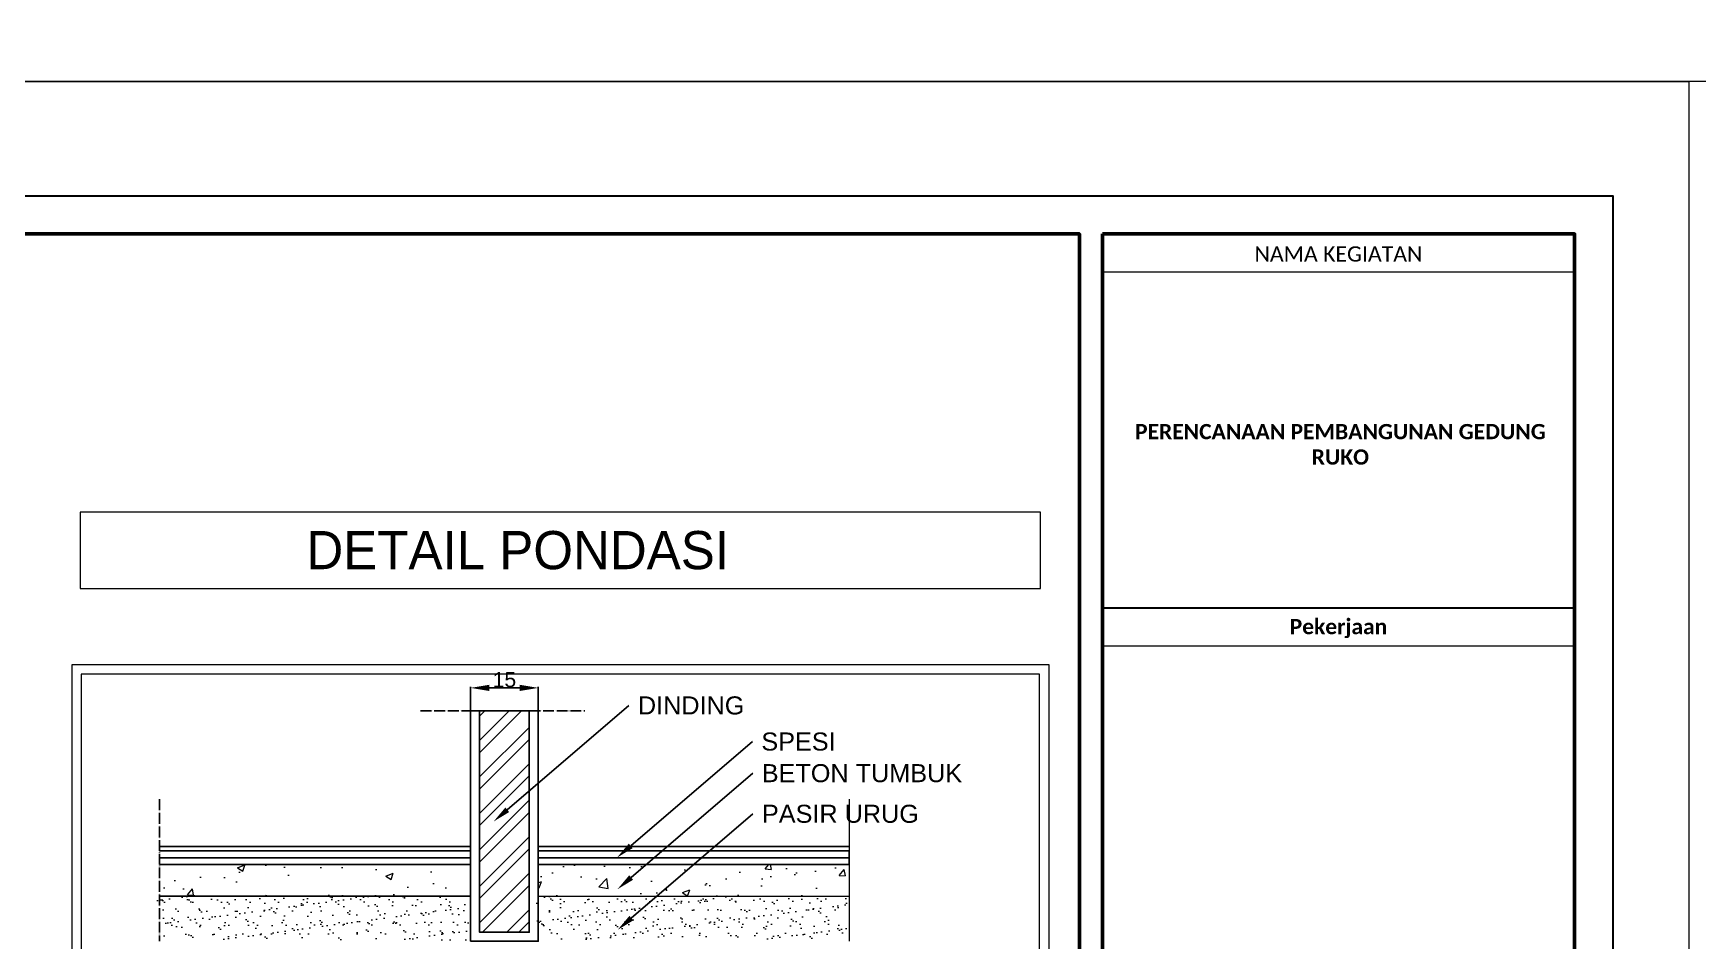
# Model space of a CAD drawing. Header units: centimetres. Extents: x 134057 to 145613, y 5028 to 39996.
# Drawn here: x 136080 to 138293, y 15916 to 17122 of the extents above; entities that cross this region are included whole.
import ezdxf
from ezdxf import colors
from ezdxf.entities.mleader import LeaderData, LeaderLine
from ezdxf.math import Vec2, Vec3

# ---------------------------------------------------------------- set-up
doc = ezdxf.new("R2010")
doc.units = ezdxf.units.CM
doc.header["$PDMODE"] = 2
doc.linetypes.add('ACAD_ISO04W100', pattern=[30, 24, -3, 0, -3])
for name, color, linetype, lineweight in [('a. line t', 7, 'Continuous', 50), ('Kertas', 252, 'Continuous', 20), ('Legenda', 252, 'Continuous', 20), ('SIMBOL', 40, 'Continuous', 9), ('TEKS', 190, 'Continuous', 0)]:
    doc.layers.add(name, color=color, linetype=linetype, lineweight=lineweight)
doc.layers.add('ARWALL', color=7, linetype='Continuous')
doc.layers.add('dinding', color=151, linetype='Continuous')
doc.styles.add('GAYA TOSY', font='')
doc.styles.get("Standard").update_dxf_attribs({"font": 'arial.ttf'})
doc.styles.get('GAYA TOSY').set_extended_font_data('Sakkal Majalla')
doc.linetypes.add('BATTING', pattern='A,0.00254,-2.54,[134,ltypeshp.shx,S=2.54,R=0,X=-2.54,Y=0],-5.08,[134,ltypeshp.shx,S=2.54,R=180,X=2.54,Y=0],-2.54', length=10.16254)
doc.dimstyles.new('ISO-25', dxfattribs={"dimtxt": 2.5, "dimasz": 2.5, "dimexe": 1.25, "dimexo": 0.625, "dimtad": 1, "dimtxsty": 'Standard', "dimcen": 2.5, "dimadec": 0, "dimazin": 0, "dimtfac": 1, "dimtmove": 0, "dimatfit": 3, "dimfxl": 1, "dimarcsym": 0})

# ---------------------------------------------------------------- blocks, each defined once
blk = doc.blocks.new('*D71')
at = {"layer": 'Defpoints', "color": 0, "transparency": 16777216}
for p in [(136661.2, 16252), (136661.2, 16221.3, -6688.1), (136751.2, 16221.3, -6688.1)]:
    blk.add_point(p, dxfattribs=at)
at = {"layer": 'dinding', "color": 0, "lineweight": -2, "transparency": 16777216}
for p, q in [((136661.2, 16222), (136661.2, 16253.2)), ((136726.2, 16252), (136686.2, 16252)), ((136751.2, 16222), (136751.2, 16253.2))]:
    blk.add_line(p, q, dxfattribs=at)
at = {"layer": 'dinding', "color": 0, "transparency": 16777216}
for points in [[(136686.2, 16256.1), (136686.2, 16247.8), (136661.2, 16252)], [(136726.2, 16256.1), (136726.2, 16247.8), (136751.2, 16252)]]:
    blk.add_solid(points, dxfattribs=at)
at = {"layer": 'dinding', "color": 0, "transparency": 16777216, "insert": (136706.2, 16262.8), "char_height": 20, "attachment_point": 5}
blk.add_mtext('15', dxfattribs=at)

msp = doc.modelspace()

# ---------------------------------------------------------------- hatches: boundary and pattern name
h = msp.add_hatch()
h.set_pattern_fill('ANSI32', color=256, scale=3.6)
h.set_pattern_definition([(45, (135249.767, -19865.69), (-24.24669, 24.24669), []), (45, (135265.93, -19865.69), (-24.24669, 24.24669), [])])
h.paths.add_polyline_path([(136739.161, 16221.337), (136673.161, 16221.337), (136673.161, 15927.096), (136739.161, 15927.096)])
at = {"layer": 'ARWALL', "lineweight": 5, "ltscale": 0.5}
h = msp.add_hatch(dxfattribs=at)
h.set_pattern_fill('AR-CONC', color=256, scale=0.54)
h.set_pattern_definition([(50, (135249.77, -19865.69), (98.37972, -8.6071), [10.287, -113.157]), (355, (135249.77, -19865.69), (-19.03145, 103.1707), [8.2296, -90.52592]), (100.45144, (135257.97, -19866.41), (79.34827, 94.56359), [8.7426, -96.16873]), (46.1842, (135249.77, -19838.26), (146.3827, -22.70286), [15.4305, -169.7355]), (96.63556, (135261.97, -19840.15), (128.19823, 133.6101), [13.1139, -144.2532]), (351.18415, (135249.77, -19838.26), (128.19823, 133.6101), [12.3444, -135.78826]), (21, (135263.48, -19845.115), (81.87177, -55.2232), [10.287, -113.157]), (326, (135263.48, -19845.11), (33.3731, 99.4615), [8.2296, -90.5256]), (71.45144, (135270.31, -19849.72), (115.24487, 44.2383), [8.7426, -96.16857]), (37.5, (135249.767, -19865.69), (1.667846, 45.65972), [0, -89.42832, 0, -91.8972, 0, -90.8685]), (7.5, (135249.767, -19865.69), (36.08262, 54.09751), [0, -52.39512, 0, -87.37092, 0, -34.6329]), (327.5, (135219.18, -19865.69), (73.21892, -3.09352), [0, -34.29, 0, -106.9848, 0, -141.9606]), (317.5, (135205.465, -19865.69), (79.98976, 13.7303), [0, -44.577, 0, -71.04888, 0, -100.8126])])
h.paths.add_polyline_path([(136661.161, 16017.096), (136247.79, 16017.096), (136247.79, 15975.096), (136661.161, 15975.096)])
h.paths.add_polyline_path([(137164.532, 16017.096), (136751.161, 16017.096), (136751.161, 15975.096), (137164.532, 15975.096)])
h = msp.add_hatch(dxfattribs=at)
h.set_pattern_fill('AR-SAND', color=256, scale=0.48)
h.set_pattern_definition([(37.5, (135246.704, -19864.403), (-0.768015, 23.491835), [0, -18.53184, 0, -20.7264, 0, -19.812]), (7.5, (135246.704, -19864.403), (21.577118, 34.407605), [0, -9.99744, 0, -16.70304, 0, -6.4008]), (327.5, (135231.708, -19864.403), (37.967634, 0.068985), [0, -6.096, 0, -21.9456, 0, -28.6512]), (317.5, (135231.708, -19864.403), (36.65071, 10.700608), [0, -3.048, 0, -14.38656, 0, -16.4592])])
h.paths.add_polyline_path([(136658.098, 15976.382), (136244.727, 15976.382), (136244.727, 15916.382), (136658.098, 15916.382)])
h.paths.add_polyline_path([(137161.469, 15976.382), (136748.098, 15976.382), (136748.098, 15916.382), (137161.469, 15916.382)])

# ---------------------------------------------------------------- linework, layer by layer
at = {"linetype": 'ACAD_ISO04W100', "ltscale": 0.6}
for p, q in [((136594.733, 16221.337), (136813.193, 16221.337)), ((136247.79, 16103.79, 6688.124), (136247.79, 15915.096, 6688.124))]:
    msp.add_line(p, q, dxfattribs=at)
for p, q in [((136661.161, 16041.096, 6688.124), (136247.79, 16041.096, 6688.124)), ((136661.161, 16035.096, 6688.124), (136247.79, 16035.096, 6688.124)), ((136751.161, 16041.096, 6688.124), (137164.532, 16041.096, 6688.124)), ((136751.161, 16035.096, 6688.124), (137164.532, 16035.096, 6688.124)), ((137164.532, 16035.096, 6688.124), (137164.532, 16018.692, 6688.124)), ((136661.161, 16017.096, 6688.124), (136247.79, 16017.096, 6688.124)), ((136751.161, 16017.096, 6688.124), (137164.532, 16017.096, 6688.124)), ((137164.532, 16018.692, 6688.124), (137164.532, 16017.096, 6688.124)), ((136661.161, 15975.096, 6688.124), (136247.79, 15975.096, 6688.124))]:
    msp.add_line(p, q)
at = {"linetype": 'BATTING', "ltscale": 0.8}
for p, q in [((136661.161, 16026.096, 6688.124), (136247.79, 16026.096, 6688.124)), ((136751.161, 16026.096, 6688.124), (137164.532, 16026.096, 6688.124))]:
    msp.add_line(p, q, dxfattribs=at)
msp.add_lwpolyline([(136661.161, 15915.096), (136751.161, 15915.096), (136751.161, 16221.337), (136661.161, 16221.337)], close=True)
msp.add_lwpolyline([(136673.161, 16221.337), (136673.161, 15927.096), (136739.161, 15927.096), (136739.161, 16221.337)])
at = {"layer": 'ARWALL', "lineweight": 5, "ltscale": 0.5}
msp.add_line((136751.161, 15975.096, 6688.124), (137164.532, 15975.096, 6688.124), dxfattribs=at)
at = {"layer": 'Kertas'}
for points in [[(134078.342, 20878.606), (139416.657, 20878.606), (139416.657, 17058.174), (134078.342, 17058.174)], [(134078.342, 17058.174), (138280.779, 17058.174), (138280.779, 14050.647), (134078.342, 14050.647)]]:
    msp.add_lwpolyline(points, close=True, dxfattribs=at)
at = {"layer": 'Legenda', "color": 1, "lineweight": 20}
for p, q in [((138128.883, 16805.015), (137501.05, 16805.015)), ((138128.883, 16307.262), (137501.05, 16307.262))]:
    msp.add_line(p, q, dxfattribs=at)
at = {"layer": 'Legenda', "color": 1, "lineweight": 30}
msp.add_line((138128.883, 16357.894), (137501.05, 16357.894), dxfattribs=at)
at = {"layer": 'Legenda', "color": 5, "lineweight": 30}
msp.add_lwpolyline([(134230.237, 16906.278), (138179.515, 16906.278), (138179.515, 14151.91), (134230.237, 14151.91)], close=True, dxfattribs=at)
at = {"layer": 'Legenda', "color": 1, "lineweight": 50}
for points in [[(134280.869, 16855.647), (137470.671, 16855.647), (137470.671, 14202.542), (134280.869, 14202.542)], [(137501.05, 16855.647), (138128.883, 16855.647), (138128.883, 14202.542), (137501.05, 14202.542)]]:
    msp.add_lwpolyline(points, close=True, dxfattribs=at)
at = {"layer": 'SIMBOL', "lineweight": 15}
for p, q in [((136130.826, 16282.822, 3344.062), (136130.826, 14782.606, 3344.062)), ((137430.208, 16282.822), (136130.826, 16282.822)), ((137417.548, 16270.162), (136143.486, 16270.162)), ((136143.486, 16270.162, 3344.062), (136143.486, 14795.265, 3344.062)), ((137417.548, 14795.265, 3344.062), (137417.548, 16270.162, 3344.062)), ((137430.208, 14782.606, 3344.062), (137430.208, 16282.822, 3344.062))]:
    msp.add_line(p, q, dxfattribs=at)
msp.add_lwpolyline([(136142.329, 16384.098), (137418.854, 16384.098), (137418.854, 16485.573), (136142.329, 16485.573)], close=True, dxfattribs=at)
at = {"layer": 'TEKS', "lineweight": 15}
msp.add_line((137164.532, 16103.79, 6688.124), (137164.532, 15915.096, 6688.124), dxfattribs=at)

# ---------------------------------------------------------------- texts
at = {"layer": 'a. line t', "color": 2, "lineweight": 20, "char_height": 20.25271, "attachment_point": 5}
for s, insert, width in [('{\\fCandara|b0|i0|c0|p34;NAMA KEGIATAN}', (137814.967, 16828.92), 627.8339), ('{\\fCandara|b1|i0|c0|p34;PERENCANAAN PEMBANGUNAN GEDUNG RUKO}', (137817.54, 16575.777), 548.98167), ('{\\fCandara|b1|i0|c0|p34;Pekerjaan}', (137814.967, 16330.865), 627.8339)]:
    msp.add_mtext(s, dxfattribs=dict(at, insert=insert, width=width))
at = {"layer": 'TEKS', "lineweight": 15, "insert": (136723.804, 16434.835), "char_height": 50.7373, "width": 1509.43467, "attachment_point": 5, "style": 'GAYA TOSY'}
msp.add_mtext('\\A1;DETAIL PONDASI', dxfattribs=at)

# ---------------------------------------------------------------- dimensions: what is measured, and where the dimension line sits
at = {"layer": 'dinding'}
dim = msp.add_linear_dim(base=(136661.161, 16251.976, 6688.124), p1=(136751.161, 16221.337), p2=(136661.161, 16221.337), text='15', dimstyle='ISO-25', override={"dimtxt": 20, "dimasz": 25}, dxfattribs=at)
dim.commit()
dim.dimension.update_dxf_attribs({"geometry": '*D71', "text_midpoint": (136706.161, 16262.813, 6688.124)})

# ---------------------------------------------------------------- leaders
at = {"layer": 'TEKS', "lineweight": 15}
ml = msp.add_multileader_mtext('Standard', dxfattribs=at)
ml.set_content('DINDING', color=256)
ml.set_leader_properties()
ml.build(insert=Vec2(0, 0))
ml.multileader.update_dxf_attribs({"arrow_head_size": 24})
ctx = ml.context
ctx.base_point, ctx.char_height, ctx.arrow_head_size, ctx.landing_gap_size, ctx.plane_origin = Vec3(136871.619, 16228.449, 6688.124), 24, 24, 12, Vec3(136691.723, 15964.205, 6688.124)
notes = []
notes.append((ctx, [(0, (1, 1, 0), (136871.619, 16228.449, 6688.124), (1, 0), 1.455191522836685e-11, [(0, [(136691.723, 16074.23, 6688.124)], 0, [])])]))
ctx.mtext.insert, ctx.mtext.width, ctx.mtext.flow_direction = Vec3(136883.619, 16240.654, 6688.124), 306.92048, 5
ml = msp.add_multileader_mtext('Standard', dxfattribs=at)
ml.set_content('SPESI', color=256)
ml.set_leader_properties()
ml.build(insert=Vec2(0, 0))
ml.multileader.update_dxf_attribs({"arrow_head_size": 24})
ctx = ml.context
ctx.base_point, ctx.char_height, ctx.arrow_head_size, ctx.landing_gap_size, ctx.plane_origin = Vec3(137035.742, 16180.458, 6688.124), 24, 24, 12, Vec3(136855.846, 15916.214, 6688.124)
notes.append((ctx, [(0, (1, 1, 0), (137035.742, 16180.458, 6688.124), (1, 0), 1.455191522836685e-11, [(0, [(136855.846, 16026.239, 6688.124)], 0, [])])]))
ctx.mtext.insert, ctx.mtext.width, ctx.mtext.flow_direction = Vec3(137047.742, 16192.662, 6688.124), 306.92048, 5
ml = msp.add_multileader_mtext('Standard', dxfattribs=at)
ml.set_content('BETON TUMBUK', color=256)
ml.set_leader_properties()
ml.build(insert=Vec2(0, 0))
ml.multileader.update_dxf_attribs({"arrow_head_size": 24})
ctx = ml.context
ctx.base_point, ctx.char_height, ctx.arrow_head_size, ctx.landing_gap_size, ctx.plane_origin = Vec3(137036.282, 16138.364, 6688.124), 24, 24, 12, Vec3(136856.386, 15874.12, 6688.124)
notes.append((ctx, [(0, (1, 1, 0), (137036.282, 16138.364, 6688.124), (1, 0), 1.455191522836685e-11, [(0, [(136856.386, 15984.146, 6688.124)], 0, [])])]))
ctx.mtext.insert, ctx.mtext.width, ctx.mtext.flow_direction = Vec3(137048.282, 16150.569, 6688.124), 306.92048, 5
ml = msp.add_multileader_mtext('Standard', dxfattribs=at)
ml.set_content('PASIR URUG', color=256)
ml.set_leader_properties()
ml.build(insert=Vec2(0, 0))
ml.multileader.update_dxf_attribs({"arrow_head_size": 24})
ctx = ml.context
ctx.base_point, ctx.char_height, ctx.arrow_head_size, ctx.landing_gap_size, ctx.plane_origin = Vec3(137036.526, 16084.348, 6688.124), 24, 24, 12, Vec3(136856.63, 15820.104, 6688.124)
notes.append((ctx, [(0, (1, 1, 0), (137036.526, 16084.348, 6688.124), (1, 0), 1.455191522836685e-11, [(0, [(136856.63, 15930.13, 6688.124)], 0, [])])]))
ctx.mtext.insert, ctx.mtext.width, ctx.mtext.flow_direction = Vec3(137048.526, 16096.553, 6688.124), 219.69928, 5
for ctx, leaders in notes:
    for number, flags, end, landing, length, lines in leaders:
        leader = LeaderData()
        leader.index, (leader.has_last_leader_line, leader.has_dogleg_vector, leader.attachment_direction) = number, flags
        leader.last_leader_point, leader.dogleg_vector, leader.dogleg_length = Vec3(end), Vec3(landing), length
        for number, points, colour, breaks in lines:
            line = LeaderLine()
            line.index, line.vertices, line.color, line.breaks = number, Vec3.list(points), colors.encode_raw_color(colour), breaks
            leader.lines.append(line)
        ctx.leaders.append(leader)

doc.saveas('drawing.dxf')
